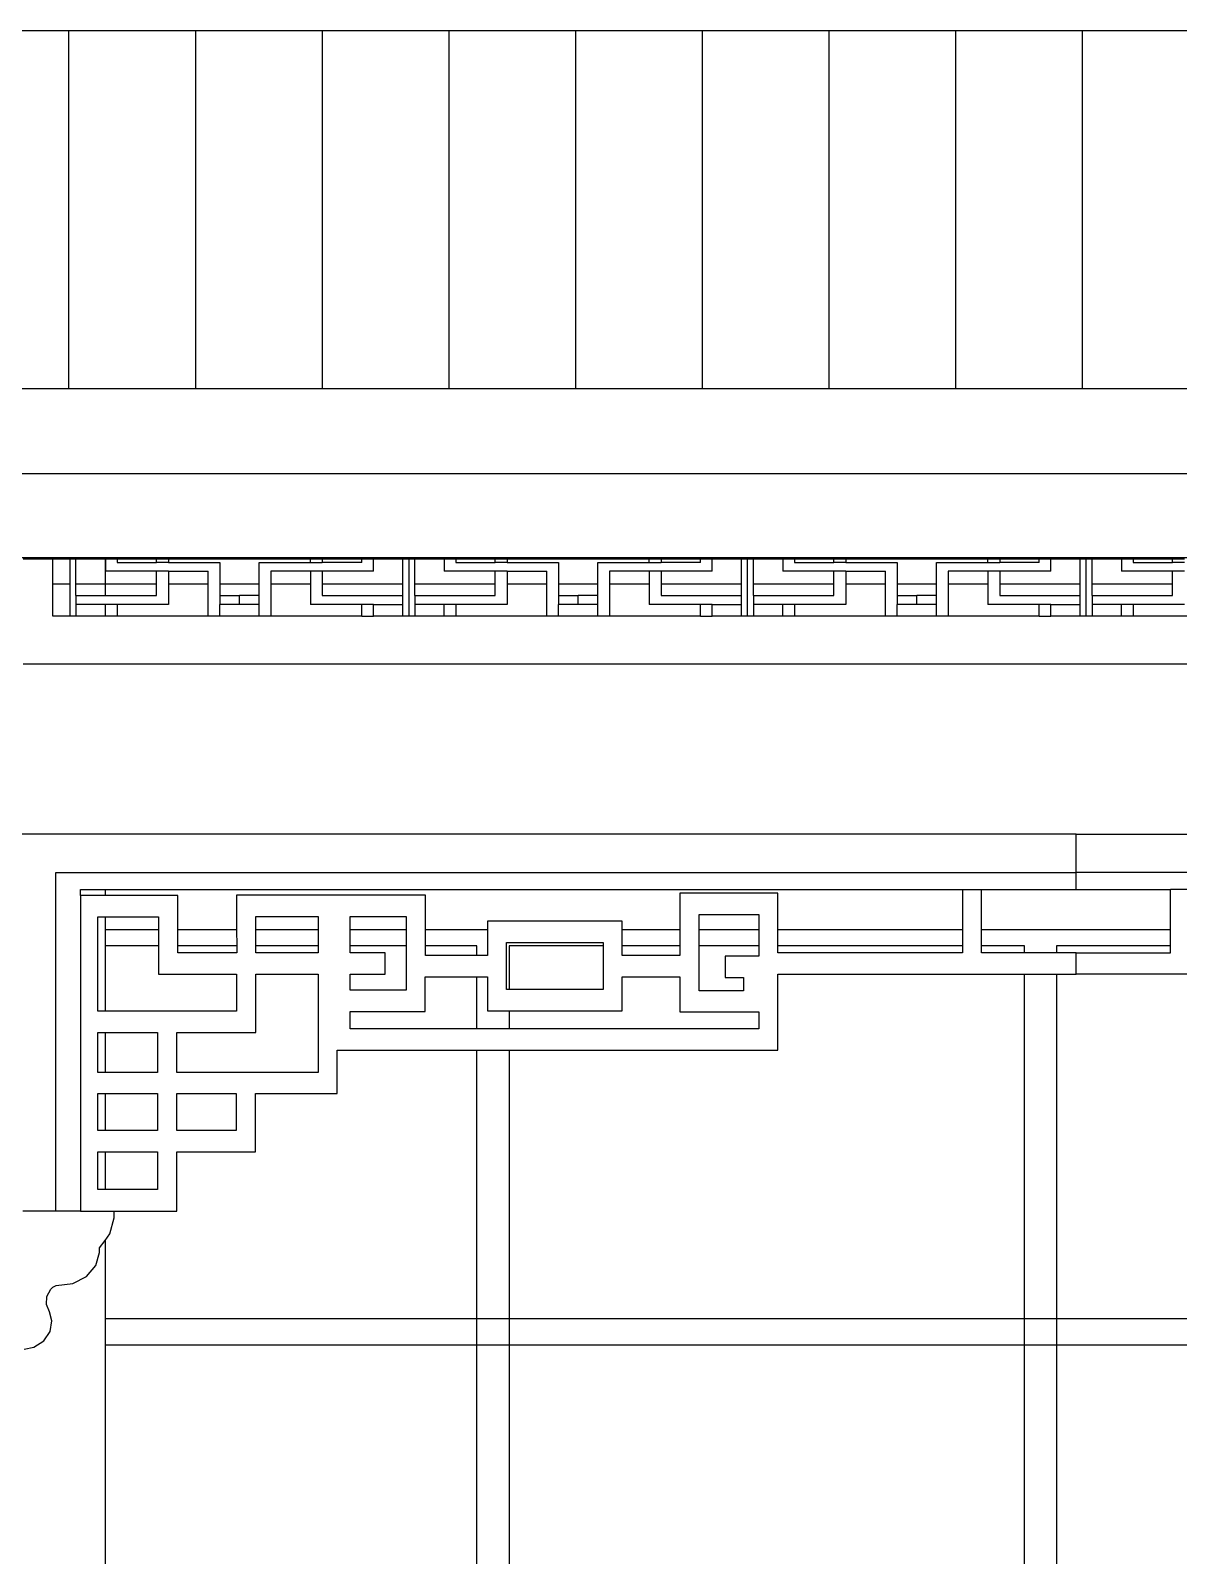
# Model space of a CAD drawing. Extents: x -24961 to 905641, y -154323 to 635957.
# Drawn here: x 418738 to 420896, y -117447 to -114582 of the extents above; entities that cross this region are included whole.
import ezdxf

# ---------------------------------------------------------------- set-up
doc = ezdxf.new("R2010")
doc.units = 0
doc.header["$LTSCALE"] = 1000
doc.header["$MEASUREMENT"] = 0
doc.layers.add('DOTE', color=1, linetype='Continuous')
doc.layers.add('窗', color=154, linetype='Continuous')

msp = doc.modelspace()

# ---------------------------------------------------------------- hatches: boundary and pattern name
h = msp.add_hatch()
h.set_pattern_fill('ANSI31', color=251, scale=150, angle=45)
h.set_pattern_definition([(90, (199497.05, 453805.97), (-238.125, 4e-14), [])])
h.paths.add_polyline_path([(406165.8, -115254.5), (430990.6, -115254.5), (430990.6, -114581.8), (406165.8, -114581.8)])

# ---------------------------------------------------------------- linework, layer by layer
for p, q in [((406165.8, -114581.8), (430990.6, -114581.8)), ((406165.8, -115254.5), (430990.6, -115254.5)), ((406028.2, -115414.5), (431128.2, -115414.5)), ((418724.4, -115574.5), (418780, -115574.5)), ((418780, -115621.9), (418780, -115574.5)), ((418780, -115574.5), (418812.5, -115574.5)), ((418812.5, -115621.9), (418812.5, -115574.5)), ((418812.5, -115574.5), (418823.5, -115574.5)), ((418823.5, -115621.9), (418823.5, -115574.5)), ((418823.5, -115574.5), (418878.2, -115574.5)), ((418878.2, -115574.5), (418878.2, -115621.9)), ((418878.2, -115574.5), (418879, -115574.5)), ((418879, -115574.5), (418879, -115598.1)), ((418879, -115574.5), (418901.1, -115574.5)), ((418975, -115598.1), (418879, -115598.1)), ((418901.1, -115574.5), (418901.1, -115581.6)), ((418901.1, -115574.5), (418975, -115574.5)), ((418901.1, -115581.6), (418975, -115581.6)), ((418975, -115581.6), (418975, -115574.5)), ((418975, -115574.5), (418997.1, -115574.5)), ((418997.1, -115581.6), (418975, -115581.6)), ((418997.1, -115598.1), (418975, -115598.1)), ((418975, -115621.9), (418975, -115598.1)), ((418997.1, -115574.5), (418997.1, -115581.6)), ((418997.1, -115574.5), (419264.5, -115574.5)), ((418997.1, -115581.6), (419094, -115581.6)), ((418997.1, -115598.1), (418997.1, -115621.9)), ((418997.1, -115598.1), (419071.9, -115598.1)), ((419071.9, -115621.9), (419071.9, -115598.1)), ((419094, -115581.6), (419094, -115621.9)), ((419167.6, -115581.6), (419264.5, -115581.6)), ((419167.6, -115621.9), (419167.6, -115581.6)), ((419264.5, -115598.1), (419189.6, -115598.1)), ((419189.6, -115598.1), (419189.6, -115621.9)), ((419264.5, -115581.6), (419264.5, -115574.5)), ((419264.5, -115574.5), (419286.5, -115574.5)), ((419264.5, -115581.6), (419286.5, -115581.6)), ((419286.5, -115598.1), (419264.5, -115598.1)), ((419264.5, -115598.1), (419264.5, -115621.9)), ((419286.5, -115574.5), (419286.5, -115581.6)), ((419286.5, -115574.5), (419360.5, -115574.5)), ((419360.5, -115581.6), (419286.5, -115581.6)), ((419382.5, -115598.1), (419286.5, -115598.1)), ((419286.5, -115598.1), (419286.5, -115621.9)), ((419360.5, -115581.6), (419360.5, -115574.5)), ((419360.5, -115574.5), (419382.5, -115574.5)), ((419382.5, -115598.1), (419382.5, -115574.5)), ((419382.5, -115574.5), (419438, -115574.5)), ((419438, -115621.9), (419438, -115574.5)), ((419438, -115574.5), (419449, -115574.5)), ((419449, -115574.5), (419449, -115682.4)), ((419449, -115574.5), (419460.1, -115574.5)), ((419460.1, -115621.9), (419460.1, -115574.5)), ((419460.1, -115574.5), (419515.6, -115574.5)), ((419515.6, -115574.5), (419515.6, -115598.1)), ((419515.6, -115574.5), (419537.6, -115574.5)), ((419611.6, -115598.1), (419515.6, -115598.1)), ((419537.6, -115574.5), (419537.6, -115581.6)), ((419537.6, -115574.5), (419611.6, -115574.5)), ((419537.6, -115581.6), (419611.6, -115581.6)), ((419611.6, -115581.6), (419611.6, -115574.5)), ((419611.6, -115574.5), (419633.6, -115574.5)), ((419633.6, -115581.6), (419611.6, -115581.6)), ((419633.6, -115598.1), (419611.6, -115598.1)), ((419611.6, -115621.9), (419611.6, -115598.1)), ((419633.6, -115574.5), (419633.6, -115581.6)), ((419633.6, -115574.5), (419901, -115574.5)), ((419633.6, -115581.6), (419730.5, -115581.6)), ((419633.6, -115598.1), (419633.6, -115621.9)), ((419633.6, -115598.1), (419708.5, -115598.1)), ((419708.5, -115621.9), (419708.5, -115598.1)), ((419730.5, -115581.6), (419730.5, -115621.9)), ((419804.1, -115581.6), (419901, -115581.6)), ((419804.1, -115621.9), (419804.1, -115581.6)), ((419901, -115598.1), (419826.2, -115598.1)), ((419826.2, -115598.1), (419826.2, -115621.9)), ((419901, -115581.6), (419901, -115574.5)), ((419901, -115574.5), (419923.1, -115574.5)), ((419901, -115581.6), (419923.1, -115581.6)), ((419923.1, -115598.1), (419901, -115598.1)), ((419901, -115598.1), (419901, -115621.9)), ((419923.1, -115574.5), (419923.1, -115581.6)), ((419923.1, -115574.5), (419997, -115574.5)), ((419997, -115581.6), (419923.1, -115581.6)), ((420019.1, -115598.1), (419923.1, -115598.1)), ((419923.1, -115598.1), (419923.1, -115621.9)), ((419997, -115581.6), (419997, -115574.5)), ((419997, -115574.5), (420019.1, -115574.5)), ((420019.1, -115598.1), (420019.1, -115574.5)), ((420019.1, -115574.5), (420074.6, -115574.5)), ((420074.6, -115621.9), (420074.6, -115574.5)), ((420074.6, -115574.5), (420085.6, -115574.5)), ((420085.6, -115682.4), (420085.6, -115574.5)), ((420085.6, -115574.5), (420096.6, -115574.5)), ((420096.6, -115621.9), (420096.6, -115574.5)), ((420096.6, -115574.5), (420152.1, -115574.5)), ((420152.1, -115574.5), (420152.1, -115598.1)), ((420152.1, -115574.5), (420174.2, -115574.5)), ((420248.1, -115598.1), (420152.1, -115598.1)), ((420174.2, -115574.5), (420174.2, -115581.6)), ((420174.2, -115574.5), (420248.1, -115574.5)), ((420174.2, -115581.6), (420248.1, -115581.6)), ((420248.1, -115581.6), (420248.1, -115574.5)), ((420248.1, -115574.5), (420270.2, -115574.5)), ((420270.2, -115581.6), (420248.1, -115581.6)), ((420270.2, -115598.1), (420248.1, -115598.1)), ((420248.1, -115621.9), (420248.1, -115598.1)), ((420270.2, -115574.5), (420270.2, -115581.6)), ((420270.2, -115574.5), (420537.6, -115574.5)), ((420270.2, -115581.6), (420367.1, -115581.6)), ((420270.2, -115598.1), (420270.2, -115621.9)), ((420270.2, -115598.1), (420345, -115598.1)), ((420345, -115621.9), (420345, -115598.1)), ((420367.1, -115581.6), (420367.1, -115621.9)), ((420440.7, -115581.6), (420537.6, -115581.6)), ((420440.7, -115621.9), (420440.7, -115581.6)), ((420537.6, -115598.1), (420462.7, -115598.1)), ((420462.7, -115598.1), (420462.7, -115621.9)), ((420537.6, -115581.6), (420537.6, -115574.5)), ((420537.6, -115574.5), (420559.6, -115574.5)), ((420537.6, -115581.6), (420559.6, -115581.6)), ((420559.6, -115598.1), (420537.6, -115598.1)), ((420537.6, -115598.1), (420537.6, -115621.9)), ((420559.6, -115574.5), (420559.6, -115581.6)), ((420559.6, -115574.5), (420633.6, -115574.5)), ((420633.6, -115581.6), (420559.6, -115581.6)), ((420655.7, -115598.1), (420559.6, -115598.1)), ((420559.6, -115598.1), (420559.6, -115621.9)), ((420633.6, -115581.6), (420633.6, -115574.5)), ((420633.6, -115574.5), (420655.7, -115574.5)), ((420655.7, -115598.1), (420655.7, -115574.5)), ((420655.7, -115574.5), (420711.1, -115574.5)), ((420711.1, -115621.9), (420711.1, -115574.5)), ((420711.1, -115574.5), (420722.2, -115574.5)), ((420722.2, -115682.4), (420722.2, -115574.5)), ((420722.2, -115574.5), (420733.2, -115574.5)), ((420733.2, -115621.9), (420733.2, -115574.5)), ((420733.2, -115574.5), (420788.7, -115574.5)), ((420788.7, -115574.5), (420788.7, -115598.1)), ((420788.7, -115574.5), (420810.7, -115574.5)), ((420884.7, -115598.1), (420788.7, -115598.1)), ((420810.7, -115574.5), (420810.7, -115581.6)), ((420810.7, -115574.5), (420884.7, -115574.5)), ((420810.7, -115581.6), (420884.7, -115581.6)), ((420884.7, -115581.6), (420884.7, -115574.5)), ((420884.7, -115574.5), (420906.7, -115574.5)), ((420906.7, -115581.6), (420884.7, -115581.6)), ((420906.7, -115598.1), (420884.7, -115598.1)), ((420884.7, -115621.9), (420884.7, -115598.1)), ((418780, -115621.9), (418812.5, -115621.9)), ((418780, -115682.4), (418780, -115621.9)), ((418812.5, -115682.4), (418812.5, -115621.9)), ((418823.5, -115643.7), (418823.5, -115621.9)), ((418823.5, -115621.9), (418878.2, -115621.9)), ((418878.2, -115621.9), (418975, -115621.9)), ((418878.2, -115621.9), (418878.2, -115643.7)), ((418975, -115643.7), (418975, -115621.9)), ((418997.1, -115621.9), (419071.9, -115621.9)), ((418997.1, -115621.9), (418997.1, -115660.2)), ((419071.9, -115682.4), (419071.9, -115621.9)), ((419094, -115621.9), (419167.6, -115621.9)), ((419094, -115621.9), (419094, -115643.7)), ((419167.6, -115643.7), (419167.6, -115621.9)), ((419189.6, -115621.9), (419264.5, -115621.9)), ((419189.6, -115621.9), (419189.6, -115682.4)), ((419264.5, -115621.9), (419264.5, -115660.2)), ((419286.5, -115621.9), (419438, -115621.9)), ((419286.5, -115621.9), (419286.5, -115643.7)), ((419438, -115643.7), (419438, -115621.9)), ((419460.1, -115621.9), (419611.6, -115621.9)), ((419460.1, -115643.7), (419460.1, -115621.9)), ((419611.6, -115643.7), (419611.6, -115621.9)), ((419633.6, -115621.9), (419708.5, -115621.9)), ((419633.6, -115621.9), (419633.6, -115660.2)), ((419708.5, -115682.4), (419708.5, -115621.9)), ((419730.5, -115621.9), (419804.1, -115621.9)), ((419730.5, -115621.9), (419730.5, -115643.7)), ((419804.1, -115643.7), (419804.1, -115621.9)), ((419826.2, -115621.9), (419901, -115621.9)), ((419826.2, -115621.9), (419826.2, -115682.4)), ((419901, -115621.9), (419901, -115660.2)), ((419923.1, -115621.9), (420074.6, -115621.9)), ((419923.1, -115621.9), (419923.1, -115643.7)), ((420074.6, -115643.7), (420074.6, -115621.9)), ((420096.6, -115621.9), (420248.1, -115621.9)), ((420096.6, -115643.7), (420096.6, -115621.9)), ((420248.1, -115643.7), (420248.1, -115621.9)), ((420270.2, -115621.9), (420345, -115621.9)), ((420270.2, -115621.9), (420270.2, -115660.2)), ((420345, -115682.4), (420345, -115621.9)), ((420367.1, -115621.9), (420440.7, -115621.9)), ((420367.1, -115621.9), (420367.1, -115643.7)), ((420440.7, -115643.7), (420440.7, -115621.9)), ((420462.7, -115621.9), (420537.6, -115621.9)), ((420462.7, -115621.9), (420462.7, -115682.4)), ((420537.6, -115621.9), (420537.6, -115660.2)), ((420559.6, -115621.9), (420711.1, -115621.9)), ((420559.6, -115621.9), (420559.6, -115643.7)), ((420711.1, -115643.7), (420711.1, -115621.9)), ((420733.2, -115621.9), (420884.7, -115621.9)), ((420733.2, -115643.7), (420733.2, -115621.9)), ((420884.7, -115643.7), (420884.7, -115621.9)), ((418823.5, -115643.7), (418823.5, -115660.2)), ((418823.5, -115643.7), (418878.2, -115643.7)), ((418878.2, -115643.7), (418975, -115643.7)), ((419094, -115643.7), (419094, -115660.2)), ((419094, -115643.7), (419130.8, -115643.7)), ((419167.6, -115643.7), (419130.8, -115643.7)), ((419130.8, -115660.2), (419130.8, -115643.7)), ((419167.6, -115660.2), (419167.6, -115643.7)), ((419286.5, -115643.7), (419438, -115643.7)), ((419438, -115660.2), (419438, -115643.7)), ((419460.1, -115643.7), (419460.1, -115660.2)), ((419460.1, -115643.7), (419611.6, -115643.7)), ((419730.5, -115643.7), (419730.5, -115660.2)), ((419730.5, -115643.7), (419767.3, -115643.7)), ((419804.1, -115643.7), (419767.3, -115643.7)), ((419767.3, -115660.2), (419767.3, -115643.7)), ((419804.1, -115660.2), (419804.1, -115643.7)), ((419923.1, -115643.7), (420074.6, -115643.7)), ((420074.6, -115660.2), (420074.6, -115643.7)), ((420096.6, -115643.7), (420096.6, -115660.2)), ((420096.6, -115643.7), (420248.1, -115643.7)), ((420367.1, -115643.7), (420367.1, -115660.2)), ((420367.1, -115643.7), (420403.9, -115643.7)), ((420440.7, -115643.7), (420403.9, -115643.7)), ((420403.9, -115660.2), (420403.9, -115643.7)), ((420440.7, -115660.2), (420440.7, -115643.7)), ((420559.6, -115643.7), (420711.1, -115643.7)), ((420711.1, -115660.2), (420711.1, -115643.7)), ((420733.2, -115643.7), (420733.2, -115660.2)), ((420733.2, -115643.7), (420884.7, -115643.7)), ((418812.5, -115682.4), (418780, -115682.4)), ((418823.5, -115682.4), (418812.5, -115682.4)), ((418823.5, -115660.2), (418823.5, -115682.4)), ((418878.2, -115660.2), (418823.5, -115660.2)), ((418878.2, -115682.4), (418823.5, -115682.4)), ((418878.2, -115660.2), (418878.2, -115682.4)), ((418879, -115660.2), (418878.2, -115660.2)), ((418879, -115682.4), (418878.2, -115682.4)), ((418901.1, -115660.2), (418879, -115660.2)), ((418879, -115682.4), (418879, -115660.2)), ((418901.1, -115682.4), (418879, -115682.4)), ((418997.1, -115660.2), (418901.1, -115660.2)), ((418901.1, -115660.2), (418901.1, -115682.4)), ((419071.9, -115682.4), (418901.1, -115682.4)), ((419094, -115682.4), (419071.9, -115682.4)), ((419094, -115682.4), (419094, -115660.2)), ((419130.8, -115660.2), (419094, -115660.2)), ((419167.6, -115682.4), (419094, -115682.4)), ((419167.6, -115660.2), (419130.8, -115660.2)), ((419167.6, -115682.4), (419167.6, -115660.2)), ((419189.6, -115682.4), (419167.6, -115682.4)), ((419360.5, -115682.4), (419189.6, -115682.4)), ((419360.5, -115660.2), (419264.5, -115660.2)), ((419360.5, -115682.4), (419360.5, -115660.2)), ((419382.5, -115660.2), (419360.5, -115660.2)), ((419360.5, -115682.4), (419382.5, -115682.4)), ((419382.5, -115660.2), (419438, -115660.2)), ((419382.5, -115682.4), (419382.5, -115660.2)), ((419438, -115682.4), (419382.5, -115682.4)), ((419438, -115682.4), (419438, -115660.2)), ((419449, -115682.4), (419438, -115682.4)), ((419460.1, -115682.4), (419449, -115682.4)), ((419460.1, -115660.2), (419460.1, -115682.4)), ((419515.6, -115660.2), (419460.1, -115660.2)), ((419515.6, -115682.4), (419460.1, -115682.4)), ((419537.6, -115660.2), (419515.6, -115660.2)), ((419515.6, -115682.4), (419515.6, -115660.2)), ((419537.6, -115682.4), (419515.6, -115682.4)), ((419633.6, -115660.2), (419537.6, -115660.2)), ((419537.6, -115660.2), (419537.6, -115682.4)), ((419708.5, -115682.4), (419537.6, -115682.4)), ((419730.5, -115682.4), (419708.5, -115682.4)), ((419730.5, -115682.4), (419730.5, -115660.2)), ((419767.3, -115660.2), (419730.5, -115660.2)), ((419804.1, -115682.4), (419730.5, -115682.4)), ((419804.1, -115660.2), (419767.3, -115660.2)), ((419804.1, -115682.4), (419804.1, -115660.2)), ((419826.2, -115682.4), (419804.1, -115682.4)), ((419997, -115682.4), (419826.2, -115682.4)), ((419997, -115660.2), (419901, -115660.2)), ((419997, -115682.4), (419997, -115660.2)), ((420019.1, -115660.2), (419997, -115660.2)), ((419997, -115682.4), (420019.1, -115682.4)), ((420019.1, -115660.2), (420074.6, -115660.2)), ((420019.1, -115682.4), (420019.1, -115660.2)), ((420074.6, -115682.4), (420019.1, -115682.4)), ((420074.6, -115682.4), (420074.6, -115660.2)), ((420085.6, -115682.4), (420074.6, -115682.4)), ((420096.6, -115682.4), (420085.6, -115682.4)), ((420096.6, -115660.2), (420096.6, -115682.4)), ((420152.1, -115660.2), (420096.6, -115660.2)), ((420152.1, -115682.4), (420096.6, -115682.4)), ((420174.2, -115660.2), (420152.1, -115660.2)), ((420152.1, -115682.4), (420152.1, -115660.2)), ((420174.2, -115682.4), (420152.1, -115682.4)), ((420270.2, -115660.2), (420174.2, -115660.2)), ((420174.2, -115660.2), (420174.2, -115682.4)), ((420345, -115682.4), (420174.2, -115682.4)), ((420367.1, -115682.4), (420345, -115682.4)), ((420367.1, -115682.4), (420367.1, -115660.2)), ((420403.9, -115660.2), (420367.1, -115660.2)), ((420440.7, -115682.4), (420367.1, -115682.4)), ((420440.7, -115660.2), (420403.9, -115660.2)), ((420440.7, -115682.4), (420440.7, -115660.2)), ((420462.7, -115682.4), (420440.7, -115682.4)), ((420633.6, -115682.4), (420462.7, -115682.4)), ((420633.6, -115660.2), (420537.6, -115660.2)), ((420633.6, -115682.4), (420633.6, -115660.2)), ((420655.7, -115660.2), (420633.6, -115660.2)), ((420633.6, -115682.4), (420655.7, -115682.4)), ((420655.7, -115660.2), (420711.1, -115660.2)), ((420655.7, -115682.4), (420655.7, -115660.2)), ((420711.1, -115682.4), (420655.7, -115682.4)), ((420711.1, -115682.4), (420711.1, -115660.2)), ((420722.2, -115682.4), (420711.1, -115682.4)), ((420733.2, -115682.4), (420722.2, -115682.4)), ((420733.2, -115660.2), (420733.2, -115682.4)), ((420788.7, -115660.2), (420733.2, -115660.2)), ((420788.7, -115682.4), (420733.2, -115682.4)), ((420810.7, -115660.2), (420788.7, -115660.2)), ((420788.7, -115682.4), (420788.7, -115660.2)), ((420810.7, -115682.4), (420788.7, -115682.4)), ((420906.7, -115660.2), (420810.7, -115660.2)), ((420810.7, -115660.2), (420810.7, -115682.4)), ((420981.6, -115682.4), (420810.7, -115682.4)), ((418724.4, -115771.9), (422685.7, -115771.9)), ((420703.2, -116091.9), (418721.2, -116091.9)), ((420703.2, -116163.9), (420703.2, -116091.9)), ((420703.2, -116091.9), (422685.7, -116091.9)), ((418785.9, -116163.9), (420703.2, -116163.9)), ((418785.9, -116800.6), (418785.9, -116163.9)), ((420703.2, -116195.9), (420703.2, -116163.9)), ((422620.4, -116163.9), (420703.2, -116163.9)), ((418831.9, -116207.5), (418831.9, -116195.9)), ((418831.9, -116195.9), (418878.2, -116195.9)), ((418878.2, -116195.9), (418878.2, -116207.5)), ((418878.2, -116195.9), (420489.5, -116195.9)), ((420489.5, -116195.9), (420525.5, -116195.9)), ((420489.5, -116195.9), (420489.5, -116271.9)), ((420525.5, -116271.9), (420525.5, -116195.9)), ((420525.5, -116195.9), (420703.2, -116195.9)), ((420703.2, -116195.9), (420880.9, -116195.9)), ((420880.9, -116271.9), (420880.9, -116195.9)), ((420916.8, -116195.9), (420880.9, -116195.9)), ((418831.9, -116207.5), (418831.9, -116800.6)), ((418878.2, -116207.5), (418831.9, -116207.5)), ((419014.8, -116207.5), (418878.2, -116207.5)), ((419014.8, -116271.9), (419014.8, -116207.5)), ((419480.2, -116206.6), (419125.5, -116206.6)), ((419125.5, -116206.6), (419125.5, -116271.9)), ((419480.2, -116271.9), (419480.2, -116206.6)), ((420142.7, -116202.8), (419958.6, -116202.8)), ((419958.6, -116202.8), (419958.6, -116271.9)), ((420142.7, -116271.9), (420142.7, -116202.8)), ((418864.4, -116424.6), (418864.4, -116247.5)), ((418864.4, -116247.5), (418878.2, -116247.5)), ((418878.2, -116247.5), (418978.8, -116247.5)), ((418878.2, -116247.5), (418878.2, -116271.9)), ((418978.8, -116247.5), (418978.8, -116271.9)), ((419161.5, -116246.6), (419278.5, -116246.6)), ((419161.5, -116271.9), (419161.5, -116246.6)), ((419278.5, -116246.6), (419278.5, -116271.9)), ((419339.1, -116246.6), (419444.2, -116246.6)), ((419339.1, -116271.9), (419339.1, -116246.6)), ((419444.2, -116246.6), (419444.2, -116271.9)), ((419850.3, -116255.6), (419596.7, -116255.6)), ((419596.7, -116255.6), (419596.7, -116271.9)), ((419850.3, -116271.9), (419850.3, -116255.6)), ((419994.6, -116242.8), (420106.7, -116242.8)), ((419994.6, -116271.9), (419994.6, -116242.8)), ((420106.7, -116242.8), (420106.7, -116271.9)), ((418978.8, -116271.9), (418878.2, -116271.9)), ((418878.2, -116271.9), (418878.2, -116301.9)), ((418978.8, -116271.9), (418978.8, -116301.9)), ((419125.5, -116271.9), (419014.8, -116271.9)), ((419014.8, -116301.9), (419014.8, -116271.9)), ((419125.5, -116271.9), (419125.6, -116301.9)), ((419278.5, -116271.9), (419161.5, -116271.9)), ((419161.5, -116301.9), (419161.5, -116271.9)), ((419278.5, -116271.9), (419278.5, -116301.9)), ((419444.2, -116271.9), (419339.1, -116271.9)), ((419339.1, -116301.9), (419339.1, -116271.9)), ((419444.2, -116271.9), (419444.2, -116301.9)), ((419596.7, -116271.9), (419480.2, -116271.9)), ((419480.2, -116301.9), (419480.2, -116271.9)), ((419596.7, -116271.9), (419596.7, -116319.8)), ((419958.6, -116271.9), (419850.3, -116271.9)), ((419850.3, -116301.9), (419850.3, -116271.9)), ((419958.6, -116271.9), (419958.6, -116301.9)), ((420106.7, -116271.9), (419994.6, -116271.9)), ((419994.6, -116301.9), (419994.6, -116271.9)), ((420106.7, -116271.9), (420106.7, -116301.9)), ((420489.5, -116271.9), (420142.7, -116271.9)), ((420142.7, -116301.9), (420142.7, -116271.9)), ((420489.5, -116271.9), (420489.5, -116301.9)), ((420880.9, -116271.9), (420525.5, -116271.9)), ((420525.5, -116301.9), (420525.5, -116271.9)), ((420880.9, -116301.9), (420880.9, -116271.9)), ((418978.8, -116301.9), (418878.2, -116301.9)), ((418878.2, -116301.9), (418878.2, -116424.6)), ((418978.8, -116301.9), (418978.8, -116354.8)), ((419125.6, -116301.9), (419014.8, -116301.9)), ((419014.8, -116314.8), (419014.8, -116301.9)), ((419125.6, -116314.8), (419014.8, -116314.8)), ((419125.6, -116301.9), (419125.6, -116314.8)), ((419278.5, -116301.9), (419161.5, -116301.9)), ((419161.5, -116314.8), (419161.5, -116301.9)), ((419278.5, -116314.8), (419161.5, -116314.8)), ((419278.5, -116301.9), (419278.5, -116314.8)), ((419444.2, -116301.9), (419339.1, -116301.9)), ((419339.1, -116314.8), (419339.1, -116301.9)), ((419404.5, -116314.8), (419339.1, -116314.8)), ((419404.5, -116354.8), (419404.5, -116314.8)), ((419444.2, -116301.9), (419444.2, -116385)), ((419577.2, -116301.9), (419480.2, -116301.9)), ((419480.2, -116319.8), (419480.2, -116301.9)), ((419577.2, -116319.8), (419577.2, -116301.9)), ((419632.6, -116383.9), (419632.6, -116295.6)), ((419632.6, -116295.6), (419814.4, -116295.6)), ((419637.4, -116301.9), (419637.4, -116383.9)), ((419814.4, -116301.9), (419637.4, -116301.9)), ((419814.4, -116295.6), (419814.4, -116301.9)), ((419814.4, -116301.9), (419814.4, -116383.9)), ((419958.6, -116301.9), (419850.3, -116301.9)), ((419850.3, -116319.8), (419850.3, -116301.9)), ((419958.6, -116301.9), (419958.6, -116319.8)), ((420106.7, -116301.9), (419994.6, -116301.9)), ((419994.6, -116386.1), (419994.6, -116301.9)), ((420106.7, -116301.9), (420106.7, -116321.1)), ((420489.5, -116301.9), (420142.7, -116301.9)), ((420142.7, -116315.1), (420142.7, -116301.9)), ((420489.5, -116315.1), (420142.7, -116315.1)), ((420489.5, -116301.9), (420489.5, -116315.1)), ((420606.3, -116301.9), (420525.5, -116301.9)), ((420525.5, -116315.1), (420525.5, -116301.9)), ((420606.3, -116315.1), (420525.5, -116315.1)), ((420606.3, -116315.1), (420606.3, -116301.9)), ((420666.5, -116315.1), (420606.3, -116315.1)), ((420880.9, -116301.9), (420666.5, -116301.9)), ((420666.5, -116301.9), (420666.5, -116315.1)), ((420703.2, -116315.1), (420666.5, -116315.1)), ((420703.2, -116315.1), (420880.9, -116315.1)), ((420703.2, -116355.1), (420703.2, -116315.1)), ((420880.9, -116315.1), (420880.9, -116301.9)), ((419577.2, -116319.8), (419480.2, -116319.8)), ((419596.7, -116319.8), (419577.2, -116319.8)), ((419958.6, -116319.8), (419850.3, -116319.8)), ((420043.8, -116321.1), (420043.8, -116361.1)), ((420106.7, -116321.1), (420043.8, -116321.1)), ((418978.8, -116354.8), (419125.5, -116354.8)), ((419125.5, -116354.8), (419125.5, -116424.6)), ((419161.5, -116354.8), (419278.5, -116354.8)), ((419161.5, -116464.6), (419161.5, -116354.8)), ((419278.5, -116354.8), (419278.5, -116539.6)), ((419339.1, -116354.8), (419404.5, -116354.8)), ((419339.1, -116385), (419339.1, -116354.8)), ((419480.1, -116425), (419480.1, -116359.8)), ((419480.1, -116359.8), (419577.2, -116359.8)), ((419577.2, -116458.1), (419577.2, -116359.8)), ((419577.2, -116359.8), (419596.7, -116359.8)), ((419596.7, -116359.8), (419596.7, -116423.9)), ((419850.3, -116359.8), (419958.6, -116359.8)), ((419850.3, -116423.9), (419850.3, -116359.8)), ((419958.6, -116359.8), (419958.6, -116426.1)), ((420043.8, -116361.1), (420078.2, -116361.1)), ((420078.2, -116361.1), (420078.2, -116386.1)), ((420142.7, -116498.1), (420142.7, -116355.1)), ((420142.7, -116355.1), (420606.3, -116355.1)), ((420606.3, -116355.1), (420666.5, -116355.1)), ((420666.5, -116355.1), (420703.2, -116355.1)), ((421263.7, -116355.1), (420703.2, -116355.1)), ((419444.2, -116385), (419339.1, -116385)), ((419637.4, -116383.9), (419632.6, -116383.9)), ((419814.4, -116383.9), (419637.4, -116383.9)), ((420078.2, -116386.1), (419994.6, -116386.1)), ((418878.2, -116424.6), (418864.4, -116424.6)), ((419125.5, -116424.6), (418878.2, -116424.6)), ((419339.1, -116425), (419480.1, -116425)), ((419339.1, -116458.1), (419339.1, -116425)), ((419596.7, -116423.9), (419637.4, -116423.9)), ((419637.4, -116423.9), (419637.4, -116458.1)), ((419637.4, -116423.9), (419850.3, -116423.9)), ((419958.6, -116426.1), (420106.7, -116426.1)), ((420106.7, -116426.1), (420106.7, -116458.1)), ((419577.2, -116458.1), (419339.1, -116458.1)), ((419637.4, -116458.1), (419577.2, -116458.1)), ((420106.7, -116458.1), (419637.4, -116458.1)), ((418864.4, -116539.6), (418864.4, -116464.6)), ((418864.4, -116464.6), (418878.2, -116464.6)), ((418878.2, -116464.6), (418878.2, -116539.6)), ((418878.2, -116464.6), (418976.9, -116464.6)), ((418976.9, -116464.6), (418976.9, -116539.6)), ((419012.9, -116464.6), (419161.5, -116464.6)), ((419012.9, -116539.6), (419012.9, -116464.6)), ((419314.4, -116579.6), (419314.4, -116498.1)), ((419314.4, -116498.1), (419577.2, -116498.1)), ((419577.2, -116498.1), (419637.4, -116498.1)), ((419637.4, -116498.1), (420142.7, -116498.1)), ((418878.2, -116539.6), (418864.4, -116539.6)), ((418976.9, -116539.6), (418878.2, -116539.6)), ((419278.5, -116539.6), (419012.9, -116539.6)), ((418864.4, -116648.9), (418864.4, -116579.6)), ((418864.4, -116579.6), (418878.2, -116579.6)), ((418878.2, -116579.6), (418878.2, -116648.9)), ((418878.2, -116579.6), (418976.9, -116579.6)), ((418976.9, -116579.6), (418976.9, -116648.9)), ((419012.9, -116579.6), (419124.6, -116579.6)), ((419012.9, -116648.9), (419012.9, -116579.6)), ((419124.6, -116579.6), (419124.6, -116648.9)), ((419160.6, -116579.6), (419314.4, -116579.6)), ((419160.6, -116688.9), (419160.6, -116579.6)), ((418878.2, -116648.9), (418864.4, -116648.9)), ((418976.9, -116648.9), (418878.2, -116648.9)), ((419124.6, -116648.9), (419012.9, -116648.9)), ((418864.4, -116760), (418864.4, -116688.9)), ((418864.4, -116688.9), (418878.2, -116688.9)), ((418878.2, -116688.9), (418878.2, -116760)), ((418878.2, -116688.9), (418976.9, -116688.9)), ((418976.9, -116688.9), (418976.9, -116760)), ((419012.9, -116688.9), (419160.6, -116688.9)), ((419012.9, -116800.6), (419012.9, -116688.9)), ((418878.2, -116760), (418864.4, -116760)), ((418976.9, -116760), (418878.2, -116760)), ((418785.9, -116800.6), (418723.9, -116800.6)), ((418831.9, -116800.6), (418785.9, -116800.6)), ((418831.9, -116800.6), (418895.3, -116800.6)), ((418895.5, -116813.1), (418895.3, -116800.6)), ((418895.3, -116800.6), (419012.9, -116800.6)), ((418887.4, -116843.3), (418895.5, -116813.1)), ((418867.9, -116869.3), (418878.2, -116855.5)), ((418878.2, -116855.5), (418887.4, -116843.3)), ((418860.7, -116902.6), (418868, -116877.9)), ((418868, -116877.9), (418867.9, -116869.3)), ((418843, -116923.1), (418860.7, -116902.6)), ((418776.1, -116947), (418779.8, -116943.1)), ((418779.8, -116943.1), (418786.2, -116940.4)), ((418786.2, -116940.4), (418817.5, -116936.1)), ((418817.5, -116936.1), (418843, -116923.1)), ((418767.9, -116975.5), (418768.7, -116960.5)), ((418768.7, -116960.5), (418776.1, -116947)), ((418773.9, -116989.6), (418767.9, -116975.5)), ((418778.3, -117006.2), (418773.9, -116989.6)), ((418762.9, -117043.9), (418775, -117026.4)), ((418775, -117026.4), (418778.3, -117006.2)), ((418726.2, -117059.8), (418744, -117056)), ((418744, -117056), (418762.9, -117043.9))]:
    msp.add_line(p, q)
at = {"layer": 'DOTE'}
msp.add_line((392103, -115571.9), (443041.3, -115571.9), dxfattribs=at)
at = {"layer": '窗'}
for p, q in [((420606.3, -117001.9), (420606.3, -116355.1)), ((420666.5, -116355.1), (420666.5, -117001.9)), ((419577.2, -117001.9), (419577.2, -116498.1)), ((419637.4, -116498.1), (419637.4, -117001.9)), ((418878.2, -116855.5), (418878.2, -117001.9)), ((418878.2, -117001.9), (419577.2, -117001.9)), ((418878.2, -117001.9), (418878.2, -117051.9)), ((419577.2, -117051.9), (419577.2, -117001.9)), ((419577.2, -117001.9), (419637.4, -117001.9)), ((419637.4, -117001.9), (419637.4, -117051.9)), ((419637.4, -117001.9), (420606.3, -117001.9)), ((420606.3, -117051.9), (420606.3, -117001.9)), ((420606.3, -117001.9), (420666.5, -117001.9)), ((420666.5, -117001.9), (420666.5, -117051.9)), ((420666.5, -117001.9), (421635.3, -117001.9)), ((418878.2, -117051.9), (419577.2, -117051.9)), ((418878.2, -117051.9), (418878.2, -120141.9)), ((419577.2, -120141.9), (419577.2, -117051.9)), ((419577.2, -117051.9), (419637.4, -117051.9)), ((419637.4, -117051.9), (420606.3, -117051.9)), ((419637.4, -117051.9), (419637.4, -120141.9)), ((420606.3, -120141.9), (420606.3, -117051.9)), ((420606.3, -117051.9), (420666.5, -117051.9)), ((420666.5, -117051.9), (421635.3, -117051.9)), ((420666.5, -117051.9), (420666.5, -120141.9))]:
    msp.add_line(p, q, dxfattribs=at)

doc.saveas('drawing.dxf')
